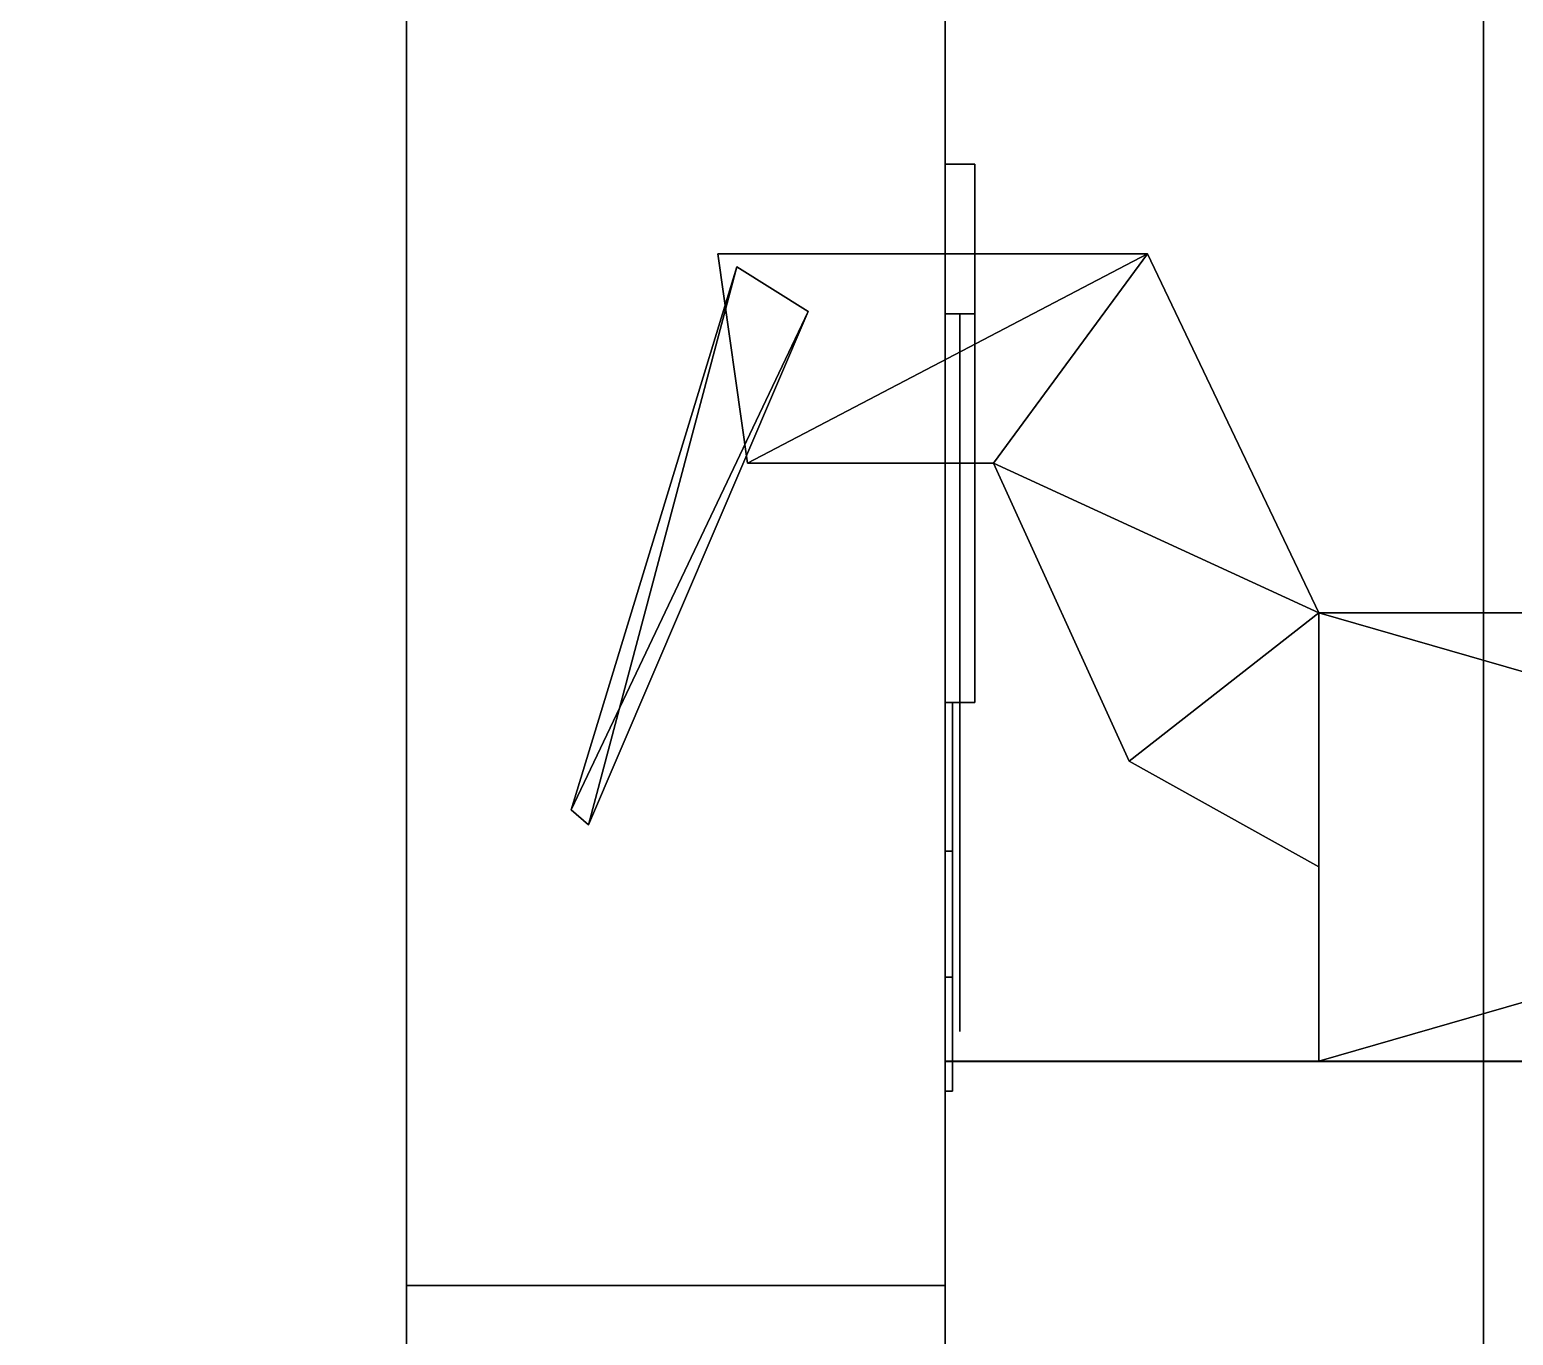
# Model space of a CAD drawing. Extents: x -150 to 2334, y -150 to 2984.
# Drawn here: x 1583.4 to 1633, y 1497.96 to 1541.62 of the extents above; entities that cross this region are included whole.
import ezdxf

# ---------------------------------------------------------------- set-up
doc = ezdxf.new("R2010")
doc.units = 0
for name, color, linetype in [('LAYER0', 7, 'CONTINUOUS'), ('LAYER193', 7, 'CONTINUOUS'), ('LAYER276', 7, 'CONTINUOUS'), ('LAYER311', 7, 'CONTINUOUS'), ('LAYER338', 28, 'CONTINUOUS'), ('LAYER339', 253, 'CONTINUOUS'), ('LAYER340', 28, 'CONTINUOUS'), ('LAYER341', 253, 'CONTINUOUS'), ('LAYER342', 28, 'CONTINUOUS'), ('LAYER343', 253, 'CONTINUOUS'), ('LAYER344', 28, 'CONTINUOUS'), ('LAYER345', 253, 'CONTINUOUS'), ('LAYER346', 28, 'CONTINUOUS'), ('LAYER347', 253, 'CONTINUOUS'), ('LAYER348', 251, 'CONTINUOUS'), ('LAYER727', 251, 'CONTINUOUS'), ('LAYER731', 251, 'CONTINUOUS')]:
    doc.layers.add(name, color=color, linetype=linetype)

msp = doc.modelspace()

# ---------------------------------------------------------------- linework, layer by layer
at = {"layer": 'LAYER0', "invisible_edges": 1}
for points in [[(2334, 2984, -5), (-150, -150, -5), (-150, 2984, -5), (2334, 2984, -5)], [(-150, -150, -5), (2334, 2984, -5), (2334, -150, -5), (-150, -150, -5)], [(2334, -150), (-150, 2984), (-150, -150), (2334, -150)], [(-150, 2984), (2334, -150), (2334, 2984), (-150, 2984)]]:
    msp.add_3dface(points, dxfattribs=at)
at = {"layer": 'LAYER193', "invisible_edges": 1}
for points in [[(2164, 1507.125), (1614, 1489.125), (1614, 1507.125), (2164, 1507.125)], [(1614, 1489.125), (2164, 1507.125), (2164, 1489.125), (1614, 1489.125)], [(1614, 1507.125, 2350), (1614, 1489.125), (1614, 1489.125, 2350), (1614, 1507.125, 2350)], [(1614, 1489.125), (1614, 1507.125, 2350), (1614, 1507.125), (1614, 1489.125)], [(2164, 1489.125, 2350), (1614, 1507.125, 2350), (1614, 1489.125, 2350), (2164, 1489.125, 2350)], [(1614, 1507.125, 2350), (2164, 1489.125, 2350), (2164, 1507.125, 2350), (1614, 1507.125, 2350)], [(1614, 1507.125, 2350), (2164, 1507.125), (1614, 1507.125), (1614, 1507.125, 2350)], [(2164, 1507.125), (1614, 1507.125, 2350), (2164, 1507.125, 2350), (2164, 1507.125)]]:
    msp.add_3dface(points, dxfattribs=at)
at = {"layer": 'LAYER276', "invisible_edges": 1}
for points in [[(2164, 1507.122, 80), (1614, 2219.792, 80), (2164, 2219.792, 80), (2164, 1507.122, 80)], [(1614, 2219.792, 80), (2164, 1507.122, 80), (1614, 1507.122, 80), (1614, 2219.792, 80)], [(1614, 1507.122, 98), (1614, 2219.792, 80), (1614, 1507.122, 80), (1614, 1507.122, 98)], [(1614, 2219.792, 80), (1614, 1507.122, 98), (1614, 2219.792, 98), (1614, 2219.792, 80)], [(1614, 1507.122, 98), (2164, 2219.792, 98), (1614, 2219.792, 98), (1614, 1507.122, 98)], [(2164, 2219.792, 98), (1614, 1507.122, 98), (2164, 1507.122, 98), (2164, 2219.792, 98)], [(2164, 1507.122, 80), (1614, 1507.122, 98), (1614, 1507.122, 80), (2164, 1507.122, 80)], [(1614, 1507.122, 98), (2164, 1507.122, 80), (2164, 1507.122, 98), (1614, 1507.122, 98)]]:
    msp.add_3dface(points, dxfattribs=at)
at = {"layer": 'LAYER311', "invisible_edges": 1}
for points in [[(2164, 2219.792, 2349), (1614, 1507.122, 2349), (2164, 1507.122, 2349), (2164, 2219.792, 2349)], [(1614, 1507.122, 2349), (2164, 2219.792, 2349), (1614, 2219.792, 2349), (1614, 1507.122, 2349)], [(1614, 2219.792, 2331), (1614, 1507.122, 2349), (1614, 2219.792, 2349), (1614, 2219.792, 2331)], [(1614, 1507.122, 2349), (1614, 2219.792, 2331), (1614, 1507.122, 2331), (1614, 1507.122, 2349)], [(1614, 2219.792, 2331), (2164, 1507.122, 2331), (1614, 1507.122, 2331), (1614, 2219.792, 2331)], [(2164, 1507.122, 2331), (1614, 2219.792, 2331), (2164, 2219.792, 2331), (2164, 1507.122, 2331)], [(2164, 1507.122, 2331), (1614, 1507.122, 2349), (1614, 1507.122, 2331), (2164, 1507.122, 2331)], [(1614, 1507.122, 2349), (2164, 1507.122, 2331), (2164, 1507.122, 2349), (1614, 1507.122, 2349)]]:
    msp.add_3dface(points, dxfattribs=at)
at = {"layer": 'LAYER338'}
for points in [[(1615, 1537.125, 204), (1614, 1537.125, 204), (1615, 1537.125, 204)], [(1615, 1519.125, 162), (1614, 1519.125, 162), (1614, 1537.125, 162), (1615, 1537.125, 162)], [(1614, 1537.125, 162), (1614, 1537.125, 204), (1615, 1537.125, 204), (1615, 1537.125, 162)], [(1615, 1519.125, 204), (1614, 1519.125, 204), (1614, 1537.125, 204), (1615, 1537.125, 204)], [(1614, 1537.125, 162), (1614, 1519.125, 162), (1614, 1519.125, 204), (1614, 1537.125, 204)], [(1615, 1537.125, 162), (1615, 1519.125, 162), (1615, 1519.125, 162), (1615, 1537.125, 162)], [(1615, 1537.125, 204), (1615, 1519.125, 204), (1615, 1519.125, 204), (1615, 1537.125, 204)], [(1614, 1532.125, 174), (1614, 1532.125, 192), (1614, 1532.125, 174)], [(1615, 1532.125, 174), (1614, 1532.125, 174), (1614, 1532.125, 192), (1615, 1532.125, 192)], [(1615, 1532.125, 174), (1614, 1532.125, 174), (1614, 1519.125, 174), (1615, 1519.125, 174)], [(1615, 1532.125, 192), (1614, 1532.125, 192), (1614, 1519.125, 192), (1615, 1519.125, 192)], [(1614, 1519.125, 174), (1614, 1519.125, 162), (1614, 1519.125, 174)], [(1614, 1519.125, 192), (1614, 1519.125, 204), (1614, 1519.125, 192)], [(1615, 1519.125, 174), (1614, 1519.125, 174), (1614, 1519.125, 162), (1615, 1519.125, 162)], [(1615, 1519.125, 192), (1614, 1519.125, 192), (1614, 1519.125, 204), (1615, 1519.125, 204)]]:
    msp.add_3dface(points, dxfattribs=at)
for points, invisible_edges in [([(1615, 1537.125, 204), (1615, 1537.125, 162), (1615, 1532.125, 174), (1615, 1532.125, 192)], 10), ([(1615, 1537.125, 162), (1615, 1532.125, 174), (1615, 1519.125, 174), (1615, 1519.125, 162)], 1), ([(1615, 1537.125, 204), (1615, 1532.125, 192), (1615, 1519.125, 192), (1615, 1519.125, 204)], 1), ([(1614.5, 1519.125, 192), (1614.5, 1519.125, 174), (1614.5, 1532.125, 174), (1614.5, 1532.125, 192)], 1), ([(1614.25, 1519.125, 170), (1614.25, 1514.15, 170.9896), (1614.25, 1515.125, 177.5), (1614.25, 1519.125, 174)], 2), ([(1614.25, 1514.15, 195.0104), (1614.25, 1519.125, 196), (1614.25, 1519.125, 192), (1614.25, 1515.125, 188.5)], 8), ([(1614.5, 1514.916, 188.3167), (1614.5, 1515.125, 177.5), (1614.5, 1519.125, 174), (1614.5, 1519.125, 192)], 5), ([(1614.25, 1514.15, 170.9896), (1614.25, 1509.933, 173.8076), (1614.25, 1511.625, 177.5), (1614.25, 1515.125, 177.5)], 10), ([(1614.25, 1509.933, 192.1924), (1614.25, 1514.15, 195.0104), (1614.25, 1515.125, 188.5), (1614.25, 1511.625, 188.5)], 10), ([(1614.5, 1508.125, 188.5), (1614.5, 1508.125, 177.5), (1614.5, 1515.125, 177.5), (1614.5, 1514.916, 188.3167)], 4), ([(1614.25, 1509.933, 173.8076), (1614.25, 1507.115, 178.0251), (1614.25, 1508.125, 177.5), (1614.25, 1511.625, 177.5)], 10), ([(1614.25, 1507.115, 187.9749), (1614.25, 1509.933, 192.1924), (1614.25, 1511.625, 188.5), (1614.25, 1508.125, 188.5)], 10), ([(1614.25, 1507.115, 178.0251), (1614.25, 1506.125, 183), (1614.25, 1508.125, 183), (1614.25, 1508.125, 177.5)], 10), ([(1614.25, 1506.125, 183), (1614.25, 1507.115, 187.9749), (1614.25, 1508.125, 188.5), (1614.25, 1508.125, 183)], 10)]:
    msp.add_3dface(points, dxfattribs=dict(at, invisible_edges=invisible_edges))
at = {"layer": 'LAYER339'}
for points in [[(1620.77, 1534.125, 189.7826), (1606.4, 1534.125, 189.7826), (1607.4, 1527.125, 189.7826), (1620.77, 1534.125, 189.7826)], [(1620.77, 1534.125, 189.7826), (1620.77, 1534.125, 176.2174), (1606.4, 1534.125, 176.2174), (1620.77, 1534.125, 189.7826)], [(1620.77, 1534.125, 189.7826), (1606.4, 1534.125, 176.2174), (1606.4, 1534.125, 189.7826), (1620.77, 1534.125, 189.7826)], [(1606.4, 1534.125, 176.2174), (1620.77, 1534.125, 176.2174), (1607.4, 1527.125, 176.2174), (1606.4, 1534.125, 176.2174)], [(1620.77, 1534.125, 189.7826), (1607.4, 1527.125, 189.7826), (1615.62, 1527.125, 189.7826), (1620.77, 1534.125, 189.7826)], [(1607.4, 1527.125, 176.2174), (1620.77, 1534.125, 176.2174), (1615.62, 1527.125, 176.2174), (1607.4, 1527.125, 176.2174)], [(1615.62, 1527.125, 189.7826), (1626.5, 1522.125, 189.7826), (1620.77, 1534.125, 189.7826), (1615.62, 1527.125, 189.7826)], [(1626.5, 1522.125, 176.2174), (1615.62, 1527.125, 176.2174), (1620.77, 1534.125, 176.2174), (1626.5, 1522.125, 176.2174)], [(1620.77, 1534.125, 176.2174), (1620.77, 1534.125, 189.7826), (1626.5, 1522.125, 176.2174), (1620.77, 1534.125, 176.2174)], [(1626.5, 1522.125, 176.2174), (1620.77, 1534.125, 189.7826), (1626.5, 1522.125, 189.7826), (1626.5, 1522.125, 176.2174)], [(1609.42, 1532.195, 177.3478), (1601.5, 1515.535, 177.3478), (1607.04, 1533.695, 177.3478), (1609.42, 1532.195, 177.3478)], [(1602.08, 1515.035, 188.6522), (1607.04, 1533.695, 188.6522), (1601.5, 1515.535, 188.6522), (1602.08, 1515.035, 188.6522)], [(1601.5, 1515.535, 177.3478), (1601.5, 1515.535, 188.6522), (1607.04, 1533.695, 177.3478), (1601.5, 1515.535, 177.3478)], [(1607.04, 1533.695, 177.3478), (1601.5, 1515.535, 188.6522), (1607.04, 1533.695, 188.6522), (1607.04, 1533.695, 177.3478)], [(1609.42, 1532.195, 188.6522), (1607.04, 1533.695, 188.6522), (1602.08, 1515.035, 188.6522), (1609.42, 1532.195, 188.6522)], [(1602.08, 1515.035, 177.3478), (1601.5, 1515.535, 177.3478), (1609.42, 1532.195, 177.3478), (1602.08, 1515.035, 177.3478)], [(1620.16, 1517.165, 189.7826), (1626.5, 1522.125, 189.7826), (1615.62, 1527.125, 189.7826), (1620.16, 1517.165, 189.7826)], [(1626.5, 1522.125, 176.2174), (1620.16, 1517.165, 176.2174), (1615.62, 1527.125, 176.2174), (1626.5, 1522.125, 176.2174)], [(1626.5, 1522.125, 189.7826), (1620.16, 1517.165, 189.7826), (1626.5, 1513.625, 189.7826), (1626.5, 1522.125, 189.7826)], [(1620.16, 1517.165, 176.2174), (1626.5, 1522.125, 176.2174), (1626.5, 1513.625, 176.2174), (1620.16, 1517.165, 176.2174)], [(1626.5, 1507.125, 176.2174), (1626.5, 1522.125, 176.2174), (1678.5, 1507.125, 176.2174), (1626.5, 1507.125, 176.2174)], [(1678.5, 1507.125, 176.2174), (1626.5, 1522.125, 176.2174), (1678.5, 1522.125, 176.2174), (1678.5, 1507.125, 176.2174)], [(1678.5, 1507.125, 189.7826), (1678.5, 1522.125, 189.7826), (1626.5, 1507.125, 189.7826), (1678.5, 1507.125, 189.7826)], [(1626.5, 1507.125, 189.7826), (1678.5, 1522.125, 189.7826), (1626.5, 1522.125, 189.7826), (1626.5, 1507.125, 189.7826)], [(1626.5, 1522.125, 176.2174), (1626.5, 1522.125, 189.7826), (1678.5, 1522.125, 176.2174), (1626.5, 1522.125, 176.2174)], [(1678.5, 1522.125, 176.2174), (1626.5, 1522.125, 189.7826), (1678.5, 1522.125, 189.7826), (1678.5, 1522.125, 176.2174)]]:
    msp.add_3dface(points, dxfattribs=at)
at = {"layer": 'LAYER340'}
for points in [[(1615, 1537.125, 720), (1614, 1537.125, 720), (1615, 1537.125, 720)], [(1615, 1519.125, 678), (1614, 1519.125, 678), (1614, 1537.125, 678), (1615, 1537.125, 678)], [(1614, 1537.125, 678), (1614, 1537.125, 720), (1615, 1537.125, 720), (1615, 1537.125, 678)], [(1615, 1519.125, 720), (1614, 1519.125, 720), (1614, 1537.125, 720), (1615, 1537.125, 720)], [(1614, 1537.125, 678), (1614, 1519.125, 678), (1614, 1519.125, 720), (1614, 1537.125, 720)], [(1615, 1537.125, 678), (1615, 1519.125, 678), (1615, 1519.125, 678), (1615, 1537.125, 678)], [(1615, 1537.125, 720), (1615, 1519.125, 720), (1615, 1519.125, 720), (1615, 1537.125, 720)], [(1614, 1532.125, 690), (1614, 1532.125, 708), (1614, 1532.125, 690)], [(1615, 1532.125, 690), (1614, 1532.125, 690), (1614, 1532.125, 708), (1615, 1532.125, 708)], [(1615, 1532.125, 690), (1614, 1532.125, 690), (1614, 1519.125, 690), (1615, 1519.125, 690)], [(1615, 1532.125, 708), (1614, 1532.125, 708), (1614, 1519.125, 708), (1615, 1519.125, 708)], [(1614, 1519.125, 690), (1614, 1519.125, 678), (1614, 1519.125, 690)], [(1614, 1519.125, 708), (1614, 1519.125, 720), (1614, 1519.125, 708)], [(1615, 1519.125, 690), (1614, 1519.125, 690), (1614, 1519.125, 678), (1615, 1519.125, 678)], [(1615, 1519.125, 708), (1614, 1519.125, 708), (1614, 1519.125, 720), (1615, 1519.125, 720)]]:
    msp.add_3dface(points, dxfattribs=at)
for points, invisible_edges in [([(1615, 1537.125, 720), (1615, 1537.125, 678), (1615, 1532.125, 690), (1615, 1532.125, 708)], 10), ([(1615, 1537.125, 678), (1615, 1532.125, 690), (1615, 1519.125, 690), (1615, 1519.125, 678)], 1), ([(1615, 1537.125, 720), (1615, 1532.125, 708), (1615, 1519.125, 708), (1615, 1519.125, 720)], 1), ([(1614.5, 1519.125, 708), (1614.5, 1519.125, 690), (1614.5, 1532.125, 690), (1614.5, 1532.125, 708)], 1), ([(1614.25, 1519.125, 686), (1614.25, 1514.15, 686.9896), (1614.25, 1515.125, 693.5), (1614.25, 1519.125, 690)], 2), ([(1614.25, 1514.15, 711.0104), (1614.25, 1519.125, 712), (1614.25, 1519.125, 708), (1614.25, 1515.125, 704.5)], 8), ([(1614.5, 1514.916, 704.3167), (1614.5, 1515.125, 693.5), (1614.5, 1519.125, 690), (1614.5, 1519.125, 708)], 5), ([(1614.25, 1514.15, 686.9896), (1614.25, 1509.933, 689.8076), (1614.25, 1511.625, 693.5), (1614.25, 1515.125, 693.5)], 10), ([(1614.25, 1509.933, 708.1924), (1614.25, 1514.15, 711.0104), (1614.25, 1515.125, 704.5), (1614.25, 1511.625, 704.5)], 10), ([(1614.5, 1508.125, 704.5), (1614.5, 1508.125, 693.5), (1614.5, 1515.125, 693.5), (1614.5, 1514.916, 704.3167)], 4), ([(1614.25, 1509.933, 689.8076), (1614.25, 1507.115, 694.0251), (1614.25, 1508.125, 693.5), (1614.25, 1511.625, 693.5)], 10), ([(1614.25, 1507.115, 703.9749), (1614.25, 1509.933, 708.1924), (1614.25, 1511.625, 704.5), (1614.25, 1508.125, 704.5)], 10), ([(1614.25, 1507.115, 694.0251), (1614.25, 1506.125, 699), (1614.25, 1508.125, 699), (1614.25, 1508.125, 693.5)], 10), ([(1614.25, 1506.125, 699), (1614.25, 1507.115, 703.9749), (1614.25, 1508.125, 704.5), (1614.25, 1508.125, 699)], 10)]:
    msp.add_3dface(points, dxfattribs=dict(at, invisible_edges=invisible_edges))
at = {"layer": 'LAYER341'}
for points in [[(1620.77, 1534.125, 705.7826), (1606.4, 1534.125, 705.7826), (1607.4, 1527.125, 705.7826), (1620.77, 1534.125, 705.7826)], [(1620.77, 1534.125, 705.7826), (1620.77, 1534.125, 692.2174), (1606.4, 1534.125, 692.2174), (1620.77, 1534.125, 705.7826)], [(1620.77, 1534.125, 705.7826), (1606.4, 1534.125, 692.2174), (1606.4, 1534.125, 705.7826), (1620.77, 1534.125, 705.7826)], [(1606.4, 1534.125, 692.2174), (1620.77, 1534.125, 692.2174), (1607.4, 1527.125, 692.2174), (1606.4, 1534.125, 692.2174)], [(1620.77, 1534.125, 705.7826), (1607.4, 1527.125, 705.7826), (1615.62, 1527.125, 705.7826), (1620.77, 1534.125, 705.7826)], [(1607.4, 1527.125, 692.2174), (1620.77, 1534.125, 692.2174), (1615.62, 1527.125, 692.2174), (1607.4, 1527.125, 692.2174)], [(1615.62, 1527.125, 705.7826), (1626.5, 1522.125, 705.7826), (1620.77, 1534.125, 705.7826), (1615.62, 1527.125, 705.7826)], [(1626.5, 1522.125, 692.2174), (1615.62, 1527.125, 692.2174), (1620.77, 1534.125, 692.2174), (1626.5, 1522.125, 692.2174)], [(1620.77, 1534.125, 692.2174), (1620.77, 1534.125, 705.7826), (1626.5, 1522.125, 692.2174), (1620.77, 1534.125, 692.2174)], [(1626.5, 1522.125, 692.2174), (1620.77, 1534.125, 705.7826), (1626.5, 1522.125, 705.7826), (1626.5, 1522.125, 692.2174)], [(1609.42, 1532.195, 693.3478), (1601.5, 1515.535, 693.3478), (1607.04, 1533.695, 693.3478), (1609.42, 1532.195, 693.3478)], [(1602.08, 1515.035, 704.6522), (1607.04, 1533.695, 704.6522), (1601.5, 1515.535, 704.6522), (1602.08, 1515.035, 704.6522)], [(1601.5, 1515.535, 693.3478), (1601.5, 1515.535, 704.6522), (1607.04, 1533.695, 693.3478), (1601.5, 1515.535, 693.3478)], [(1607.04, 1533.695, 693.3478), (1601.5, 1515.535, 704.6522), (1607.04, 1533.695, 704.6522), (1607.04, 1533.695, 693.3478)], [(1609.42, 1532.195, 704.6522), (1607.04, 1533.695, 704.6522), (1602.08, 1515.035, 704.6522), (1609.42, 1532.195, 704.6522)], [(1602.08, 1515.035, 693.3478), (1601.5, 1515.535, 693.3478), (1609.42, 1532.195, 693.3478), (1602.08, 1515.035, 693.3478)], [(1620.16, 1517.165, 705.7826), (1626.5, 1522.125, 705.7826), (1615.62, 1527.125, 705.7826), (1620.16, 1517.165, 705.7826)], [(1626.5, 1522.125, 692.2174), (1620.16, 1517.165, 692.2174), (1615.62, 1527.125, 692.2174), (1626.5, 1522.125, 692.2174)], [(1626.5, 1522.125, 705.7826), (1620.16, 1517.165, 705.7826), (1626.5, 1513.625, 705.7826), (1626.5, 1522.125, 705.7826)], [(1620.16, 1517.165, 692.2174), (1626.5, 1522.125, 692.2174), (1626.5, 1513.625, 692.2174), (1620.16, 1517.165, 692.2174)], [(1626.5, 1507.125, 692.2174), (1626.5, 1522.125, 692.2174), (1678.5, 1507.125, 692.2174), (1626.5, 1507.125, 692.2174)], [(1678.5, 1507.125, 692.2174), (1626.5, 1522.125, 692.2174), (1678.5, 1522.125, 692.2174), (1678.5, 1507.125, 692.2174)], [(1678.5, 1507.125, 705.7826), (1678.5, 1522.125, 705.7826), (1626.5, 1507.125, 705.7826), (1678.5, 1507.125, 705.7826)], [(1626.5, 1507.125, 705.7826), (1678.5, 1522.125, 705.7826), (1626.5, 1522.125, 705.7826), (1626.5, 1507.125, 705.7826)], [(1626.5, 1522.125, 692.2174), (1626.5, 1522.125, 705.7826), (1678.5, 1522.125, 692.2174), (1626.5, 1522.125, 692.2174)], [(1678.5, 1522.125, 692.2174), (1626.5, 1522.125, 705.7826), (1678.5, 1522.125, 705.7826), (1678.5, 1522.125, 692.2174)]]:
    msp.add_3dface(points, dxfattribs=at)
at = {"layer": 'LAYER342'}
for points in [[(1615, 1537.125, 1236), (1614, 1537.125, 1236), (1615, 1537.125, 1236)], [(1615, 1519.125, 1194), (1614, 1519.125, 1194), (1614, 1537.125, 1194), (1615, 1537.125, 1194)], [(1614, 1537.125, 1194), (1614, 1537.125, 1236), (1615, 1537.125, 1236), (1615, 1537.125, 1194)], [(1615, 1519.125, 1236), (1614, 1519.125, 1236), (1614, 1537.125, 1236), (1615, 1537.125, 1236)], [(1614, 1537.125, 1194), (1614, 1519.125, 1194), (1614, 1519.125, 1236), (1614, 1537.125, 1236)], [(1615, 1537.125, 1194), (1615, 1519.125, 1194), (1615, 1519.125, 1194), (1615, 1537.125, 1194)], [(1615, 1537.125, 1236), (1615, 1519.125, 1236), (1615, 1519.125, 1236), (1615, 1537.125, 1236)], [(1614, 1532.125, 1206), (1614, 1532.125, 1224), (1614, 1532.125, 1206)], [(1615, 1532.125, 1206), (1614, 1532.125, 1206), (1614, 1532.125, 1224), (1615, 1532.125, 1224)], [(1615, 1532.125, 1206), (1614, 1532.125, 1206), (1614, 1519.125, 1206), (1615, 1519.125, 1206)], [(1615, 1532.125, 1224), (1614, 1532.125, 1224), (1614, 1519.125, 1224), (1615, 1519.125, 1224)], [(1614, 1519.125, 1206), (1614, 1519.125, 1194), (1614, 1519.125, 1206)], [(1614, 1519.125, 1224), (1614, 1519.125, 1236), (1614, 1519.125, 1224)], [(1615, 1519.125, 1206), (1614, 1519.125, 1206), (1614, 1519.125, 1194), (1615, 1519.125, 1194)], [(1615, 1519.125, 1224), (1614, 1519.125, 1224), (1614, 1519.125, 1236), (1615, 1519.125, 1236)]]:
    msp.add_3dface(points, dxfattribs=at)
for points, invisible_edges in [([(1615, 1537.125, 1236), (1615, 1537.125, 1194), (1615, 1532.125, 1206), (1615, 1532.125, 1224)], 10), ([(1615, 1537.125, 1194), (1615, 1532.125, 1206), (1615, 1519.125, 1206), (1615, 1519.125, 1194)], 1), ([(1615, 1537.125, 1236), (1615, 1532.125, 1224), (1615, 1519.125, 1224), (1615, 1519.125, 1236)], 1), ([(1614.5, 1519.125, 1224), (1614.5, 1519.125, 1206), (1614.5, 1532.125, 1206), (1614.5, 1532.125, 1224)], 1), ([(1614.25, 1519.125, 1202), (1614.25, 1514.15, 1202.99), (1614.25, 1515.125, 1209.5), (1614.25, 1519.125, 1206)], 2), ([(1614.25, 1514.15, 1227.01), (1614.25, 1519.125, 1228), (1614.25, 1519.125, 1224), (1614.25, 1515.125, 1220.5)], 8), ([(1614.5, 1514.916, 1220.317), (1614.5, 1515.125, 1209.5), (1614.5, 1519.125, 1206), (1614.5, 1519.125, 1224)], 5), ([(1614.25, 1514.15, 1202.99), (1614.25, 1509.933, 1205.808), (1614.25, 1511.625, 1209.5), (1614.25, 1515.125, 1209.5)], 10), ([(1614.25, 1509.933, 1224.192), (1614.25, 1514.15, 1227.01), (1614.25, 1515.125, 1220.5), (1614.25, 1511.625, 1220.5)], 10), ([(1614.5, 1508.125, 1220.5), (1614.5, 1508.125, 1209.5), (1614.5, 1515.125, 1209.5), (1614.5, 1514.916, 1220.317)], 4), ([(1614.25, 1509.933, 1205.808), (1614.25, 1507.115, 1210.025), (1614.25, 1508.125, 1209.5), (1614.25, 1511.625, 1209.5)], 10), ([(1614.25, 1507.115, 1219.975), (1614.25, 1509.933, 1224.192), (1614.25, 1511.625, 1220.5), (1614.25, 1508.125, 1220.5)], 10), ([(1614.25, 1507.115, 1210.025), (1614.25, 1506.125, 1215), (1614.25, 1508.125, 1215), (1614.25, 1508.125, 1209.5)], 10), ([(1614.25, 1506.125, 1215), (1614.25, 1507.115, 1219.975), (1614.25, 1508.125, 1220.5), (1614.25, 1508.125, 1215)], 10)]:
    msp.add_3dface(points, dxfattribs=dict(at, invisible_edges=invisible_edges))
at = {"layer": 'LAYER343'}
for points in [[(1620.77, 1534.125, 1221.783), (1606.4, 1534.125, 1221.783), (1607.4, 1527.125, 1221.783), (1620.77, 1534.125, 1221.783)], [(1620.77, 1534.125, 1221.783), (1620.77, 1534.125, 1208.217), (1606.4, 1534.125, 1208.217), (1620.77, 1534.125, 1221.783)], [(1620.77, 1534.125, 1221.783), (1606.4, 1534.125, 1208.217), (1606.4, 1534.125, 1221.783), (1620.77, 1534.125, 1221.783)], [(1606.4, 1534.125, 1208.217), (1620.77, 1534.125, 1208.217), (1607.4, 1527.125, 1208.217), (1606.4, 1534.125, 1208.217)], [(1620.77, 1534.125, 1221.783), (1607.4, 1527.125, 1221.783), (1615.62, 1527.125, 1221.783), (1620.77, 1534.125, 1221.783)], [(1607.4, 1527.125, 1208.217), (1620.77, 1534.125, 1208.217), (1615.62, 1527.125, 1208.217), (1607.4, 1527.125, 1208.217)], [(1615.62, 1527.125, 1221.783), (1626.5, 1522.125, 1221.783), (1620.77, 1534.125, 1221.783), (1615.62, 1527.125, 1221.783)], [(1626.5, 1522.125, 1208.217), (1615.62, 1527.125, 1208.217), (1620.77, 1534.125, 1208.217), (1626.5, 1522.125, 1208.217)], [(1620.77, 1534.125, 1208.217), (1620.77, 1534.125, 1221.783), (1626.5, 1522.125, 1208.217), (1620.77, 1534.125, 1208.217)], [(1626.5, 1522.125, 1208.217), (1620.77, 1534.125, 1221.783), (1626.5, 1522.125, 1221.783), (1626.5, 1522.125, 1208.217)], [(1609.42, 1532.195, 1209.348), (1601.5, 1515.535, 1209.348), (1607.04, 1533.695, 1209.348), (1609.42, 1532.195, 1209.348)], [(1602.08, 1515.035, 1220.652), (1607.04, 1533.695, 1220.652), (1601.5, 1515.535, 1220.652), (1602.08, 1515.035, 1220.652)], [(1601.5, 1515.535, 1209.348), (1601.5, 1515.535, 1220.652), (1607.04, 1533.695, 1209.348), (1601.5, 1515.535, 1209.348)], [(1607.04, 1533.695, 1209.348), (1601.5, 1515.535, 1220.652), (1607.04, 1533.695, 1220.652), (1607.04, 1533.695, 1209.348)], [(1609.42, 1532.195, 1220.652), (1607.04, 1533.695, 1220.652), (1602.08, 1515.035, 1220.652), (1609.42, 1532.195, 1220.652)], [(1602.08, 1515.035, 1209.348), (1601.5, 1515.535, 1209.348), (1609.42, 1532.195, 1209.348), (1602.08, 1515.035, 1209.348)], [(1620.16, 1517.165, 1221.783), (1626.5, 1522.125, 1221.783), (1615.62, 1527.125, 1221.783), (1620.16, 1517.165, 1221.783)], [(1626.5, 1522.125, 1208.217), (1620.16, 1517.165, 1208.217), (1615.62, 1527.125, 1208.217), (1626.5, 1522.125, 1208.217)], [(1626.5, 1522.125, 1221.783), (1620.16, 1517.165, 1221.783), (1626.5, 1513.625, 1221.783), (1626.5, 1522.125, 1221.783)], [(1620.16, 1517.165, 1208.217), (1626.5, 1522.125, 1208.217), (1626.5, 1513.625, 1208.217), (1620.16, 1517.165, 1208.217)], [(1626.5, 1507.125, 1208.217), (1626.5, 1522.125, 1208.217), (1678.5, 1507.125, 1208.217), (1626.5, 1507.125, 1208.217)], [(1678.5, 1507.125, 1208.217), (1626.5, 1522.125, 1208.217), (1678.5, 1522.125, 1208.217), (1678.5, 1507.125, 1208.217)], [(1678.5, 1507.125, 1221.783), (1678.5, 1522.125, 1221.783), (1626.5, 1507.125, 1221.783), (1678.5, 1507.125, 1221.783)], [(1626.5, 1507.125, 1221.783), (1678.5, 1522.125, 1221.783), (1626.5, 1522.125, 1221.783), (1626.5, 1507.125, 1221.783)], [(1626.5, 1522.125, 1208.217), (1626.5, 1522.125, 1221.783), (1678.5, 1522.125, 1208.217), (1626.5, 1522.125, 1208.217)], [(1678.5, 1522.125, 1208.217), (1626.5, 1522.125, 1221.783), (1678.5, 1522.125, 1221.783), (1678.5, 1522.125, 1208.217)]]:
    msp.add_3dface(points, dxfattribs=at)
at = {"layer": 'LAYER344'}
for points in [[(1615, 1537.125, 1752), (1614, 1537.125, 1752), (1615, 1537.125, 1752)], [(1615, 1519.125, 1710), (1614, 1519.125, 1710), (1614, 1537.125, 1710), (1615, 1537.125, 1710)], [(1614, 1537.125, 1710), (1614, 1537.125, 1752), (1615, 1537.125, 1752), (1615, 1537.125, 1710)], [(1615, 1519.125, 1752), (1614, 1519.125, 1752), (1614, 1537.125, 1752), (1615, 1537.125, 1752)], [(1614, 1537.125, 1710), (1614, 1519.125, 1710), (1614, 1519.125, 1752), (1614, 1537.125, 1752)], [(1615, 1537.125, 1710), (1615, 1519.125, 1710), (1615, 1519.125, 1710), (1615, 1537.125, 1710)], [(1615, 1537.125, 1752), (1615, 1519.125, 1752), (1615, 1519.125, 1752), (1615, 1537.125, 1752)], [(1614, 1532.125, 1722), (1614, 1532.125, 1740), (1614, 1532.125, 1722)], [(1615, 1532.125, 1722), (1614, 1532.125, 1722), (1614, 1532.125, 1740), (1615, 1532.125, 1740)], [(1615, 1532.125, 1722), (1614, 1532.125, 1722), (1614, 1519.125, 1722), (1615, 1519.125, 1722)], [(1615, 1532.125, 1740), (1614, 1532.125, 1740), (1614, 1519.125, 1740), (1615, 1519.125, 1740)], [(1614, 1519.125, 1722), (1614, 1519.125, 1710), (1614, 1519.125, 1722)], [(1614, 1519.125, 1740), (1614, 1519.125, 1752), (1614, 1519.125, 1740)], [(1615, 1519.125, 1722), (1614, 1519.125, 1722), (1614, 1519.125, 1710), (1615, 1519.125, 1710)], [(1615, 1519.125, 1740), (1614, 1519.125, 1740), (1614, 1519.125, 1752), (1615, 1519.125, 1752)]]:
    msp.add_3dface(points, dxfattribs=at)
for points, invisible_edges in [([(1615, 1537.125, 1752), (1615, 1537.125, 1710), (1615, 1532.125, 1722), (1615, 1532.125, 1740)], 10), ([(1615, 1537.125, 1710), (1615, 1532.125, 1722), (1615, 1519.125, 1722), (1615, 1519.125, 1710)], 1), ([(1615, 1537.125, 1752), (1615, 1532.125, 1740), (1615, 1519.125, 1740), (1615, 1519.125, 1752)], 1), ([(1614.5, 1519.125, 1740), (1614.5, 1519.125, 1722), (1614.5, 1532.125, 1722), (1614.5, 1532.125, 1740)], 1), ([(1614.25, 1519.125, 1718), (1614.25, 1514.15, 1718.99), (1614.25, 1515.125, 1725.5), (1614.25, 1519.125, 1722)], 2), ([(1614.25, 1514.15, 1743.01), (1614.25, 1519.125, 1744), (1614.25, 1519.125, 1740), (1614.25, 1515.125, 1736.5)], 8), ([(1614.5, 1514.916, 1736.317), (1614.5, 1515.125, 1725.5), (1614.5, 1519.125, 1722), (1614.5, 1519.125, 1740)], 5), ([(1614.25, 1514.15, 1718.99), (1614.25, 1509.933, 1721.808), (1614.25, 1511.625, 1725.5), (1614.25, 1515.125, 1725.5)], 10), ([(1614.25, 1509.933, 1740.192), (1614.25, 1514.15, 1743.01), (1614.25, 1515.125, 1736.5), (1614.25, 1511.625, 1736.5)], 10), ([(1614.5, 1508.125, 1736.5), (1614.5, 1508.125, 1725.5), (1614.5, 1515.125, 1725.5), (1614.5, 1514.916, 1736.317)], 4), ([(1614.25, 1509.933, 1721.808), (1614.25, 1507.115, 1726.025), (1614.25, 1508.125, 1725.5), (1614.25, 1511.625, 1725.5)], 10), ([(1614.25, 1507.115, 1735.975), (1614.25, 1509.933, 1740.192), (1614.25, 1511.625, 1736.5), (1614.25, 1508.125, 1736.5)], 10), ([(1614.25, 1507.115, 1726.025), (1614.25, 1506.125, 1731), (1614.25, 1508.125, 1731), (1614.25, 1508.125, 1725.5)], 10), ([(1614.25, 1506.125, 1731), (1614.25, 1507.115, 1735.975), (1614.25, 1508.125, 1736.5), (1614.25, 1508.125, 1731)], 10)]:
    msp.add_3dface(points, dxfattribs=dict(at, invisible_edges=invisible_edges))
at = {"layer": 'LAYER345'}
for points in [[(1620.77, 1534.125, 1737.783), (1606.4, 1534.125, 1737.783), (1607.4, 1527.125, 1737.783), (1620.77, 1534.125, 1737.783)], [(1620.77, 1534.125, 1737.783), (1620.77, 1534.125, 1724.217), (1606.4, 1534.125, 1724.217), (1620.77, 1534.125, 1737.783)], [(1620.77, 1534.125, 1737.783), (1606.4, 1534.125, 1724.217), (1606.4, 1534.125, 1737.783), (1620.77, 1534.125, 1737.783)], [(1606.4, 1534.125, 1724.217), (1620.77, 1534.125, 1724.217), (1607.4, 1527.125, 1724.217), (1606.4, 1534.125, 1724.217)], [(1620.77, 1534.125, 1737.783), (1607.4, 1527.125, 1737.783), (1615.62, 1527.125, 1737.783), (1620.77, 1534.125, 1737.783)], [(1607.4, 1527.125, 1724.217), (1620.77, 1534.125, 1724.217), (1615.62, 1527.125, 1724.217), (1607.4, 1527.125, 1724.217)], [(1615.62, 1527.125, 1737.783), (1626.5, 1522.125, 1737.783), (1620.77, 1534.125, 1737.783), (1615.62, 1527.125, 1737.783)], [(1626.5, 1522.125, 1724.217), (1615.62, 1527.125, 1724.217), (1620.77, 1534.125, 1724.217), (1626.5, 1522.125, 1724.217)], [(1620.77, 1534.125, 1724.217), (1620.77, 1534.125, 1737.783), (1626.5, 1522.125, 1724.217), (1620.77, 1534.125, 1724.217)], [(1626.5, 1522.125, 1724.217), (1620.77, 1534.125, 1737.783), (1626.5, 1522.125, 1737.783), (1626.5, 1522.125, 1724.217)], [(1609.42, 1532.195, 1725.348), (1601.5, 1515.535, 1725.348), (1607.04, 1533.695, 1725.348), (1609.42, 1532.195, 1725.348)], [(1602.08, 1515.035, 1736.652), (1607.04, 1533.695, 1736.652), (1601.5, 1515.535, 1736.652), (1602.08, 1515.035, 1736.652)], [(1601.5, 1515.535, 1725.348), (1601.5, 1515.535, 1736.652), (1607.04, 1533.695, 1725.348), (1601.5, 1515.535, 1725.348)], [(1607.04, 1533.695, 1725.348), (1601.5, 1515.535, 1736.652), (1607.04, 1533.695, 1736.652), (1607.04, 1533.695, 1725.348)], [(1609.42, 1532.195, 1736.652), (1607.04, 1533.695, 1736.652), (1602.08, 1515.035, 1736.652), (1609.42, 1532.195, 1736.652)], [(1602.08, 1515.035, 1725.348), (1601.5, 1515.535, 1725.348), (1609.42, 1532.195, 1725.348), (1602.08, 1515.035, 1725.348)], [(1620.16, 1517.165, 1737.783), (1626.5, 1522.125, 1737.783), (1615.62, 1527.125, 1737.783), (1620.16, 1517.165, 1737.783)], [(1626.5, 1522.125, 1724.217), (1620.16, 1517.165, 1724.217), (1615.62, 1527.125, 1724.217), (1626.5, 1522.125, 1724.217)], [(1626.5, 1522.125, 1737.783), (1620.16, 1517.165, 1737.783), (1626.5, 1513.625, 1737.783), (1626.5, 1522.125, 1737.783)], [(1620.16, 1517.165, 1724.217), (1626.5, 1522.125, 1724.217), (1626.5, 1513.625, 1724.217), (1620.16, 1517.165, 1724.217)], [(1626.5, 1507.125, 1724.217), (1626.5, 1522.125, 1724.217), (1678.5, 1507.125, 1724.217), (1626.5, 1507.125, 1724.217)], [(1678.5, 1507.125, 1724.217), (1626.5, 1522.125, 1724.217), (1678.5, 1522.125, 1724.217), (1678.5, 1507.125, 1724.217)], [(1678.5, 1507.125, 1737.783), (1678.5, 1522.125, 1737.783), (1626.5, 1507.125, 1737.783), (1678.5, 1507.125, 1737.783)], [(1626.5, 1507.125, 1737.783), (1678.5, 1522.125, 1737.783), (1626.5, 1522.125, 1737.783), (1626.5, 1507.125, 1737.783)], [(1626.5, 1522.125, 1724.217), (1626.5, 1522.125, 1737.783), (1678.5, 1522.125, 1724.217), (1626.5, 1522.125, 1724.217)], [(1678.5, 1522.125, 1724.217), (1626.5, 1522.125, 1737.783), (1678.5, 1522.125, 1737.783), (1678.5, 1522.125, 1724.217)]]:
    msp.add_3dface(points, dxfattribs=at)
at = {"layer": 'LAYER346'}
for points in [[(1615, 1537.125, 2268), (1614, 1537.125, 2268), (1615, 1537.125, 2268)], [(1615, 1519.125, 2226), (1614, 1519.125, 2226), (1614, 1537.125, 2226), (1615, 1537.125, 2226)], [(1614, 1537.125, 2226), (1614, 1537.125, 2268), (1615, 1537.125, 2268), (1615, 1537.125, 2226)], [(1615, 1519.125, 2268), (1614, 1519.125, 2268), (1614, 1537.125, 2268), (1615, 1537.125, 2268)], [(1614, 1537.125, 2226), (1614, 1519.125, 2226), (1614, 1519.125, 2268), (1614, 1537.125, 2268)], [(1615, 1537.125, 2226), (1615, 1519.125, 2226), (1615, 1519.125, 2226), (1615, 1537.125, 2226)], [(1615, 1537.125, 2268), (1615, 1519.125, 2268), (1615, 1519.125, 2268), (1615, 1537.125, 2268)], [(1614, 1532.125, 2238), (1614, 1532.125, 2256), (1614, 1532.125, 2238)], [(1615, 1532.125, 2238), (1614, 1532.125, 2238), (1614, 1532.125, 2256), (1615, 1532.125, 2256)], [(1615, 1532.125, 2238), (1614, 1532.125, 2238), (1614, 1519.125, 2238), (1615, 1519.125, 2238)], [(1615, 1532.125, 2256), (1614, 1532.125, 2256), (1614, 1519.125, 2256), (1615, 1519.125, 2256)], [(1614, 1519.125, 2238), (1614, 1519.125, 2226), (1614, 1519.125, 2238)], [(1614, 1519.125, 2256), (1614, 1519.125, 2268), (1614, 1519.125, 2256)], [(1615, 1519.125, 2238), (1614, 1519.125, 2238), (1614, 1519.125, 2226), (1615, 1519.125, 2226)], [(1615, 1519.125, 2256), (1614, 1519.125, 2256), (1614, 1519.125, 2268), (1615, 1519.125, 2268)]]:
    msp.add_3dface(points, dxfattribs=at)
for points, invisible_edges in [([(1615, 1537.125, 2268), (1615, 1537.125, 2226), (1615, 1532.125, 2238), (1615, 1532.125, 2256)], 10), ([(1615, 1537.125, 2226), (1615, 1532.125, 2238), (1615, 1519.125, 2238), (1615, 1519.125, 2226)], 1), ([(1615, 1537.125, 2268), (1615, 1532.125, 2256), (1615, 1519.125, 2256), (1615, 1519.125, 2268)], 1), ([(1614.5, 1519.125, 2256), (1614.5, 1519.125, 2238), (1614.5, 1532.125, 2238), (1614.5, 1532.125, 2256)], 1), ([(1614.25, 1519.125, 2234), (1614.25, 1514.15, 2234.99), (1614.25, 1515.125, 2241.5), (1614.25, 1519.125, 2238)], 2), ([(1614.25, 1514.15, 2259.01), (1614.25, 1519.125, 2260), (1614.25, 1519.125, 2256), (1614.25, 1515.125, 2252.5)], 8), ([(1614.5, 1514.916, 2252.317), (1614.5, 1515.125, 2241.5), (1614.5, 1519.125, 2238), (1614.5, 1519.125, 2256)], 5), ([(1614.25, 1514.15, 2234.99), (1614.25, 1509.933, 2237.808), (1614.25, 1511.625, 2241.5), (1614.25, 1515.125, 2241.5)], 10), ([(1614.25, 1509.933, 2256.192), (1614.25, 1514.15, 2259.01), (1614.25, 1515.125, 2252.5), (1614.25, 1511.625, 2252.5)], 10), ([(1614.5, 1508.125, 2252.5), (1614.5, 1508.125, 2241.5), (1614.5, 1515.125, 2241.5), (1614.5, 1514.916, 2252.317)], 4), ([(1614.25, 1509.933, 2237.808), (1614.25, 1507.115, 2242.025), (1614.25, 1508.125, 2241.5), (1614.25, 1511.625, 2241.5)], 10), ([(1614.25, 1507.115, 2251.975), (1614.25, 1509.933, 2256.192), (1614.25, 1511.625, 2252.5), (1614.25, 1508.125, 2252.5)], 10), ([(1614.25, 1507.115, 2242.025), (1614.25, 1506.125, 2247), (1614.25, 1508.125, 2247), (1614.25, 1508.125, 2241.5)], 10), ([(1614.25, 1506.125, 2247), (1614.25, 1507.115, 2251.975), (1614.25, 1508.125, 2252.5), (1614.25, 1508.125, 2247)], 10)]:
    msp.add_3dface(points, dxfattribs=dict(at, invisible_edges=invisible_edges))
at = {"layer": 'LAYER347'}
for points in [[(1620.77, 1534.125, 2253.783), (1606.4, 1534.125, 2253.783), (1607.4, 1527.125, 2253.783), (1620.77, 1534.125, 2253.783)], [(1620.77, 1534.125, 2253.783), (1620.77, 1534.125, 2240.217), (1606.4, 1534.125, 2240.217), (1620.77, 1534.125, 2253.783)], [(1620.77, 1534.125, 2253.783), (1606.4, 1534.125, 2240.217), (1606.4, 1534.125, 2253.783), (1620.77, 1534.125, 2253.783)], [(1606.4, 1534.125, 2240.217), (1620.77, 1534.125, 2240.217), (1607.4, 1527.125, 2240.217), (1606.4, 1534.125, 2240.217)], [(1620.77, 1534.125, 2253.783), (1607.4, 1527.125, 2253.783), (1615.62, 1527.125, 2253.783), (1620.77, 1534.125, 2253.783)], [(1607.4, 1527.125, 2240.217), (1620.77, 1534.125, 2240.217), (1615.62, 1527.125, 2240.217), (1607.4, 1527.125, 2240.217)], [(1615.62, 1527.125, 2253.783), (1626.5, 1522.125, 2253.783), (1620.77, 1534.125, 2253.783), (1615.62, 1527.125, 2253.783)], [(1626.5, 1522.125, 2240.217), (1615.62, 1527.125, 2240.217), (1620.77, 1534.125, 2240.217), (1626.5, 1522.125, 2240.217)], [(1620.77, 1534.125, 2240.217), (1620.77, 1534.125, 2253.783), (1626.5, 1522.125, 2240.217), (1620.77, 1534.125, 2240.217)], [(1626.5, 1522.125, 2240.217), (1620.77, 1534.125, 2253.783), (1626.5, 1522.125, 2253.783), (1626.5, 1522.125, 2240.217)], [(1609.42, 1532.195, 2241.348), (1601.5, 1515.535, 2241.348), (1607.04, 1533.695, 2241.348), (1609.42, 1532.195, 2241.348)], [(1602.08, 1515.035, 2252.652), (1607.04, 1533.695, 2252.652), (1601.5, 1515.535, 2252.652), (1602.08, 1515.035, 2252.652)], [(1601.5, 1515.535, 2241.348), (1601.5, 1515.535, 2252.652), (1607.04, 1533.695, 2241.348), (1601.5, 1515.535, 2241.348)], [(1607.04, 1533.695, 2241.348), (1601.5, 1515.535, 2252.652), (1607.04, 1533.695, 2252.652), (1607.04, 1533.695, 2241.348)], [(1609.42, 1532.195, 2252.652), (1607.04, 1533.695, 2252.652), (1602.08, 1515.035, 2252.652), (1609.42, 1532.195, 2252.652)], [(1602.08, 1515.035, 2241.348), (1601.5, 1515.535, 2241.348), (1609.42, 1532.195, 2241.348), (1602.08, 1515.035, 2241.348)], [(1620.16, 1517.165, 2253.783), (1626.5, 1522.125, 2253.783), (1615.62, 1527.125, 2253.783), (1620.16, 1517.165, 2253.783)], [(1626.5, 1522.125, 2240.217), (1620.16, 1517.165, 2240.217), (1615.62, 1527.125, 2240.217), (1626.5, 1522.125, 2240.217)], [(1626.5, 1522.125, 2253.783), (1620.16, 1517.165, 2253.783), (1626.5, 1513.625, 2253.783), (1626.5, 1522.125, 2253.783)], [(1620.16, 1517.165, 2240.217), (1626.5, 1522.125, 2240.217), (1626.5, 1513.625, 2240.217), (1620.16, 1517.165, 2240.217)], [(1626.5, 1507.125, 2240.217), (1626.5, 1522.125, 2240.217), (1678.5, 1507.125, 2240.217), (1626.5, 1507.125, 2240.217)], [(1678.5, 1507.125, 2240.217), (1626.5, 1522.125, 2240.217), (1678.5, 1522.125, 2240.217), (1678.5, 1507.125, 2240.217)], [(1678.5, 1507.125, 2253.783), (1678.5, 1522.125, 2253.783), (1626.5, 1507.125, 2253.783), (1678.5, 1507.125, 2253.783)], [(1626.5, 1507.125, 2253.783), (1678.5, 1522.125, 2253.783), (1626.5, 1522.125, 2253.783), (1626.5, 1507.125, 2253.783)], [(1626.5, 1522.125, 2240.217), (1626.5, 1522.125, 2253.783), (1678.5, 1522.125, 2240.217), (1626.5, 1522.125, 2240.217)], [(1678.5, 1522.125, 2240.217), (1626.5, 1522.125, 2253.783), (1678.5, 1522.125, 2253.783), (1678.5, 1522.125, 2240.217)]]:
    msp.add_3dface(points, dxfattribs=at)
at = {"layer": 'LAYER348', "invisible_edges": 1}
for points in [[(1596, 1861.958, 83), (1614, 1499.628, 83), (1596, 1499.628, 83), (1596, 1861.958, 83)], [(1614, 1499.628, 83), (1596, 1861.958, 83), (1614, 1861.958, 83), (1614, 1499.628, 83)], [(1614, 1861.958, 2347), (1596, 1499.628, 2347), (1614, 1499.628, 2347), (1614, 1861.958, 2347)], [(1596, 1499.628, 2347), (1614, 1861.958, 2347), (1596, 1861.958, 2347), (1596, 1499.628, 2347)], [(1596, 1499.628, 2347), (1596, 1861.958, 83), (1596, 1499.628, 83), (1596, 1499.628, 2347)], [(1596, 1861.958, 83), (1596, 1499.628, 2347), (1596, 1861.958, 2347), (1596, 1861.958, 83)], [(1614, 1861.958, 2347), (1614, 1499.628, 83), (1614, 1861.958, 83), (1614, 1861.958, 2347)], [(1614, 1499.628, 83), (1614, 1861.958, 2347), (1614, 1499.628, 2347), (1614, 1499.628, 83)], [(1596, 1499.628, 2347), (1614, 1499.628, 83), (1614, 1499.628, 2347), (1596, 1499.628, 2347)], [(1614, 1499.628, 83), (1596, 1499.628, 2347), (1596, 1499.628, 83), (1614, 1499.628, 83)]]:
    msp.add_3dface(points, dxfattribs=at)
at = {"layer": 'LAYER727', "invisible_edges": 1}
for points in [[(1614, -22.20801, 2350), (1614, 2237.792, 2420), (1614, 2237.792, 2350), (1614, -22.20801, 2350)], [(1614, 2237.792, 2420), (1614, -22.20801, 2350), (1614, -22.20801, 2420), (1614, 2237.792, 2420)], [(1632, -22.20801, 2420), (1614, 2237.792, 2420), (1614, -22.20801, 2420), (1632, -22.20801, 2420)], [(1614, 2237.792, 2420), (1632, -22.20801, 2420), (1632, 2237.792, 2420), (1614, 2237.792, 2420)], [(1632, 2237.792, 2350), (1614, -22.20801, 2350), (1614, 2237.792, 2350), (1632, 2237.792, 2350)], [(1614, -22.20801, 2350), (1632, 2237.792, 2350), (1632, -22.20801, 2350), (1614, -22.20801, 2350)], [(1632, -22.20801, 2420), (1632, 2237.792, 2350), (1632, 2237.792, 2420), (1632, -22.20801, 2420)], [(1632, 2237.792, 2350), (1632, -22.20801, 2420), (1632, -22.20801, 2350), (1632, 2237.792, 2350)]]:
    msp.add_3dface(points, dxfattribs=at)
at = {"layer": 'LAYER731', "invisible_edges": 1}
for points in [[(1596, -22.20801), (1596, 2237.792, 80), (1596, 2237.792), (1596, -22.20801)], [(1596, 2237.792, 80), (1596, -22.20801), (1596, -22.20801, 80), (1596, 2237.792, 80)], [(1614, -22.20801, 80), (1596, 2237.792, 80), (1596, -22.20801, 80), (1614, -22.20801, 80)], [(1596, 2237.792, 80), (1614, -22.20801, 80), (1614, 2237.792, 80), (1596, 2237.792, 80)], [(1614, 2237.792), (1596, -22.20801), (1596, 2237.792), (1614, 2237.792)], [(1596, -22.20801), (1614, 2237.792), (1614, -22.20801), (1596, -22.20801)], [(1614, -22.20801, 80), (1614, 2237.792), (1614, 2237.792, 80), (1614, -22.20801, 80)], [(1614, 2237.792), (1614, -22.20801, 80), (1614, -22.20801), (1614, 2237.792)]]:
    msp.add_3dface(points, dxfattribs=at)

# ---------------------------------------------------------------- meshes
at = {"layer": 'LAYER338'}
mesh = msp.add_polymesh((2, 9), dxfattribs=at)
for k, corner in enumerate([(1614.25, 1519.125, 170), (1614.25, 1514.15, 170.9896), (1614.25, 1509.933, 173.8076), (1614.25, 1507.115, 178.0251), (1614.25, 1506.125, 183), (1614.25, 1507.115, 187.9749), (1614.25, 1509.933, 192.1924), (1614.25, 1514.15, 195.0104), (1614.25, 1519.125, 196), (1614, 1519.125, 170), (1614, 1514.15, 170.9896), (1614, 1509.933, 173.8076), (1614, 1507.115, 178.0251), (1614, 1506.125, 183), (1614, 1507.115, 187.9749), (1614, 1509.933, 192.1924), (1614, 1514.15, 195.0104), (1614, 1519.125, 196)]):
    mesh.set_mesh_vertex(divmod(k, 9), corner)
at = {"layer": 'LAYER340'}
mesh = msp.add_polymesh((2, 9), dxfattribs=at)
for k, corner in enumerate([(1614.25, 1519.125, 686), (1614.25, 1514.15, 686.9896), (1614.25, 1509.933, 689.8076), (1614.25, 1507.115, 694.0251), (1614.25, 1506.125, 699), (1614.25, 1507.115, 703.9749), (1614.25, 1509.933, 708.1924), (1614.25, 1514.15, 711.0104), (1614.25, 1519.125, 712), (1614, 1519.125, 686), (1614, 1514.15, 686.9896), (1614, 1509.933, 689.8076), (1614, 1507.115, 694.0251), (1614, 1506.125, 699), (1614, 1507.115, 703.9749), (1614, 1509.933, 708.1924), (1614, 1514.15, 711.0104), (1614, 1519.125, 712)]):
    mesh.set_mesh_vertex(divmod(k, 9), corner)
at = {"layer": 'LAYER342'}
mesh = msp.add_polymesh((2, 9), dxfattribs=at)
for k, corner in enumerate([(1614.25, 1519.125, 1202), (1614.25, 1514.15, 1202.99), (1614.25, 1509.933, 1205.808), (1614.25, 1507.115, 1210.025), (1614.25, 1506.125, 1215), (1614.25, 1507.115, 1219.975), (1614.25, 1509.933, 1224.192), (1614.25, 1514.15, 1227.01), (1614.25, 1519.125, 1228), (1614, 1519.125, 1202), (1614, 1514.15, 1202.99), (1614, 1509.933, 1205.808), (1614, 1507.115, 1210.025), (1614, 1506.125, 1215), (1614, 1507.115, 1219.975), (1614, 1509.933, 1224.192), (1614, 1514.15, 1227.01), (1614, 1519.125, 1228)]):
    mesh.set_mesh_vertex(divmod(k, 9), corner)
at = {"layer": 'LAYER344'}
mesh = msp.add_polymesh((2, 9), dxfattribs=at)
for k, corner in enumerate([(1614.25, 1519.125, 1718), (1614.25, 1514.15, 1718.99), (1614.25, 1509.933, 1721.808), (1614.25, 1507.115, 1726.025), (1614.25, 1506.125, 1731), (1614.25, 1507.115, 1735.975), (1614.25, 1509.933, 1740.192), (1614.25, 1514.15, 1743.01), (1614.25, 1519.125, 1744), (1614, 1519.125, 1718), (1614, 1514.15, 1718.99), (1614, 1509.933, 1721.808), (1614, 1507.115, 1726.025), (1614, 1506.125, 1731), (1614, 1507.115, 1735.975), (1614, 1509.933, 1740.192), (1614, 1514.15, 1743.01), (1614, 1519.125, 1744)]):
    mesh.set_mesh_vertex(divmod(k, 9), corner)
at = {"layer": 'LAYER346'}
mesh = msp.add_polymesh((2, 9), dxfattribs=at)
for k, corner in enumerate([(1614.25, 1519.125, 2234), (1614.25, 1514.15, 2234.99), (1614.25, 1509.933, 2237.808), (1614.25, 1507.115, 2242.025), (1614.25, 1506.125, 2247), (1614.25, 1507.115, 2251.975), (1614.25, 1509.933, 2256.192), (1614.25, 1514.15, 2259.01), (1614.25, 1519.125, 2260), (1614, 1519.125, 2234), (1614, 1514.15, 2234.99), (1614, 1509.933, 2237.808), (1614, 1507.115, 2242.025), (1614, 1506.125, 2247), (1614, 1507.115, 2251.975), (1614, 1509.933, 2256.192), (1614, 1514.15, 2259.01), (1614, 1519.125, 2260)]):
    mesh.set_mesh_vertex(divmod(k, 9), corner)

doc.saveas('drawing.dxf')
